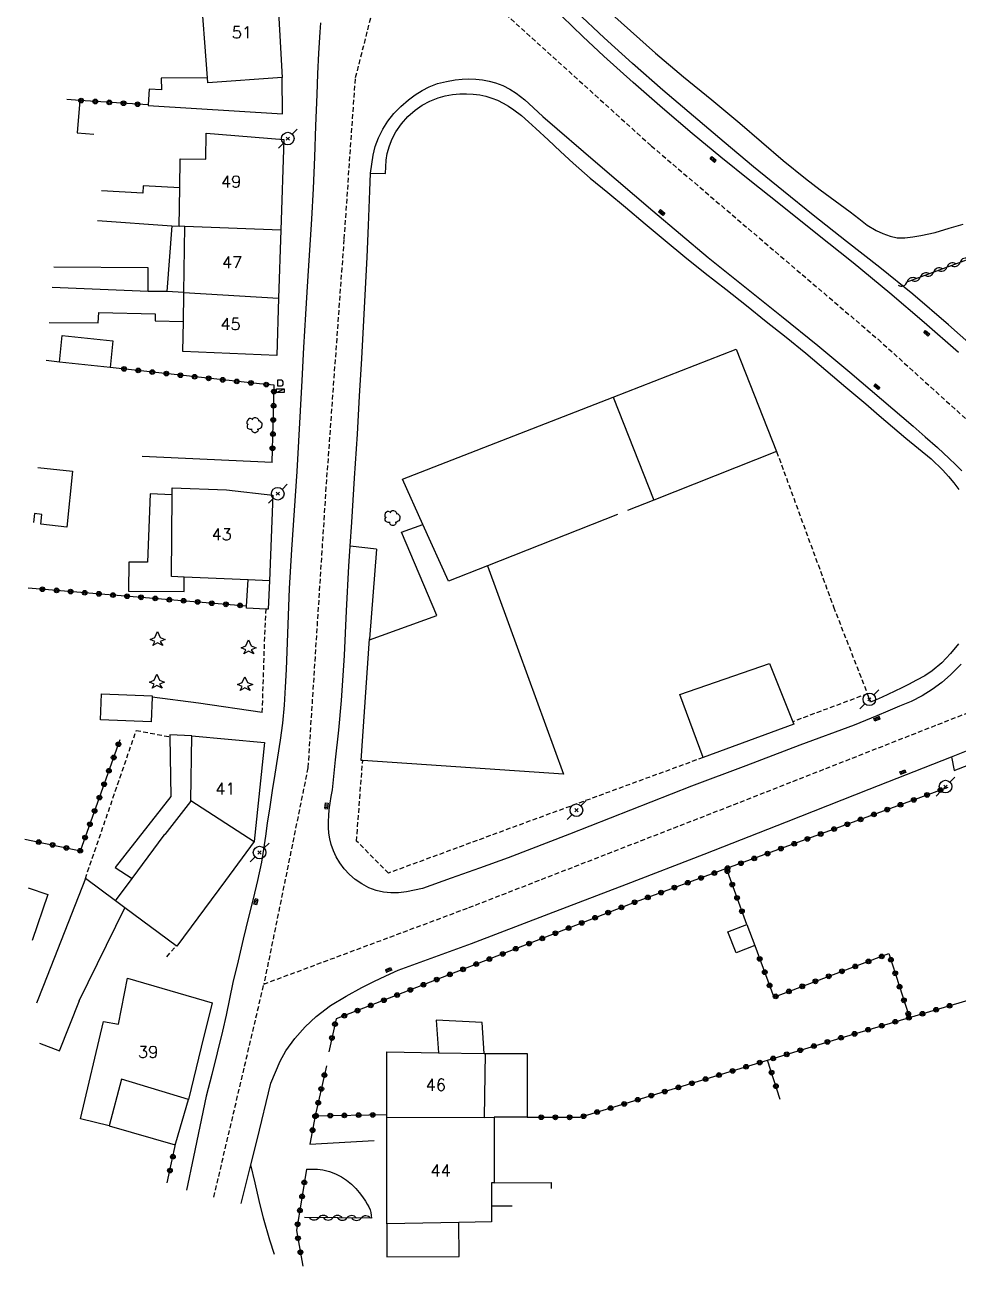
# Model space of a CAD drawing. Header units: millimetres. Extents: x 108000 to 109000, y 127000 to 127777.
# Drawn here: x 108590.2 to 108689, y 127259.4 to 127390.8 of the extents above; entities that cross this region are included whole.
import ezdxf
from ezdxf.enums import TextEntityAlignment as Align

# ---------------------------------------------------------------- set-up
doc = ezdxf.new("R2010")
doc.units = ezdxf.units.MM
doc.linetypes.add('DASHED', pattern=[0.75, 0.5, -0.25])
doc.layers.get('0').update_dxf_attribs({"linetype": 'CONTINUOUS'})
for name, color, linetype in [('W0001', 6, 'DASHED'), ('W0008', 7, 'CONTINUOUS'), ('W0014', 7, 'CONTINUOUS'), ('W0017', 7, 'CONTINUOUS'), ('W0101', 7, 'CONTINUOUS'), ('W0104', 1, 'CONTINUOUS'), ('W0112', 1, 'DASHED'), ('W0300', 7, 'CONTINUOUS'), ('W0303', 7, 'CONTINUOUS'), ('W0310', 3, 'CONTINUOUS'), ('W0323', 7, 'CONTINUOUS'), ('W0330', 7, 'CONTINUOUS'), ('W0401', 7, 'CONTINUOUS'), ('W0438', 7, 'CONTINUOUS'), ('W0473', 7, 'CONTINUOUS'), ('W0991', 7, 'CONTINUOUS'), ('W1102', 7, 'CONTINUOUS')]:
    doc.layers.add(name, color=color, linetype=linetype)
doc.styles.get("Standard").update_dxf_attribs({"font": 'romans.shx', "width": 0.85})

# ---------------------------------------------------------------- blocks, each defined once
blk = doc.blocks.new('T303')
for p, q in [((-0.77, 0), (-0.28, 0.21)), ((-0.28, -0.21), (-0.77, 0)), ((-0.28, 0.21), (0, 0.83)), ((0, 0.83), (0.28, 0.21)), ((0.28, 0.21), (0.83, 0)), ((0.83, 0), (0.28, -0.21)), ((-0.49, -0.63), (-0.28, -0.21)), ((0, -0.35), (-0.49, -0.63)), ((0.56, -0.63), (0, -0.35)), ((0.28, -0.21), (0.56, -0.63))]:
    blk.add_line(p, q)
blk = doc.blocks.new('T473')
for p, q in [((-0.166667, 0.166667), (0.166667, -0.166667)), ((-0.166667, -0.166667), (0.166667, 0.166667)), ((0.500001, 0.500001), (1.000002, 1.000002)), ((-1.000002, -1.000002), (-0.500001, -0.500001))]:
    blk.add_line(p, q)
blk.add_ellipse((0, 0), major_axis=(0.471405, 0.471405), ratio=1, start_param=5.4977871438, end_param=11.780972451)
blk = doc.blocks.new('T300')
for p, q in [((-0.8, 0.51), (-0.86, 0.34)), ((-0.86, 0.34), (-0.86, 0.17)), ((-0.86, 0.17), (-0.74, 0.06)), ((-0.69, 0.63), (-0.8, 0.51)), ((-0.8, -0.06), (-0.74, 0.06)), ((-0.74, 0.06), (-0.69, 0.11)), ((-0.57, 0.69), (-0.69, 0.63)), ((-0.46, 0.69), (-0.57, 0.69)), ((-0.29, 0.63), (-0.46, 0.69)), ((-0.29, 0.63), (-0.17, 0.74)), ((-0.23, 0.57), (-0.29, 0.63)), ((-0.17, 0.74), (-0.06, 0.8)), ((-0.06, 0.8), (0.06, 0.8)), ((0.06, 0.8), (0.23, 0.74)), ((0.23, 0.74), (0.34, 0.63)), ((0.34, 0.63), (0.4, 0.51)), ((0.46, 0.46), (0.34, 0.46)), ((0.4, 0.51), (0.4, 0.46)), ((0.57, 0.4), (0.46, 0.46)), ((0.57, 0.4), (0.69, 0.29)), ((0.69, 0.29), (0.74, 0.17)), ((0.74, 0.06), (0.69, -0.17)), ((0.74, 0.17), (0.74, 0.06)), ((-0.8, -0.17), (-0.8, -0.06)), ((-0.8, -0.23), (-0.8, -0.17)), ((-0.74, -0.34), (-0.8, -0.23)), ((-0.69, -0.4), (-0.74, -0.34)), ((-0.51, -0.46), (-0.69, -0.4)), ((-0.4, -0.46), (-0.51, -0.46)), ((-0.4, -0.46), (-0.34, -0.46)), ((-0.34, -0.46), (-0.34, -0.4)), ((-0.34, -0.51), (-0.34, -0.46)), ((-0.29, -0.63), (-0.34, -0.51)), ((-0.17, -0.74), (-0.29, -0.63)), ((-0.06, -0.8), (-0.17, -0.74)), ((0.06, -0.8), (-0.06, -0.8)), ((0.17, -0.74), (0.06, -0.8)), ((0.23, -0.69), (0.17, -0.74)), ((0.29, -0.46), (0.23, -0.46)), ((0.29, -0.63), (0.23, -0.69)), ((0.46, -0.4), (0.29, -0.46)), ((0.34, -0.51), (0.29, -0.63)), ((0.34, -0.51), (0.34, -0.46)), ((0.57, -0.34), (0.46, -0.4)), ((0.63, -0.29), (0.57, -0.34)), ((0.69, -0.17), (0.63, -0.29))]:
    blk.add_line(p, q)
blk = doc.blocks.new('T401')
for p, q in [((-0.3, 0.3), (0, 0.3)), ((-0.3, -0.25), (-0.3, 0.3)), ((-0.3, 0.15), (0, 0.15)), ((-0.3, 0), (0, 0)), ((0, 0.3), (0, -0.25)), ((-0.3, -0.15), (0, -0.15)), ((-0.3, -0.25), (-0.3, -0.3)), ((-0.3, -0.3), (0, -0.3)), ((0, -0.3), (0, -0.25))]:
    blk.add_line(p, q)
blk = doc.blocks.new('T438')
for p, q in [((-0.4, 0.2), (0.4, 0.2)), ((-0.4, -0.2), (-0.4, 0.2)), ((0.15, 1.1), (-0.3, 1.1)), ((-0.3, 1.1), (-0.3, 0.5)), ((-0.3, 0.5), (0.15, 0.5)), ((0.3, 0.65), (0.3, 0.95)), ((0.4, 0.2), (0.4, -0.2))]:
    blk.add_line(p, q)
at = {"flags": 128}
for points in [[(-0.4, -0.2), (0.4, 0.2)], [(0.4, -0.2), (-0.4, -0.2)]]:
    blk.add_lwpolyline(points, dxfattribs=at)
for centre, major_axis, start_param, end_param in [((0.15, 0.95), (0.106, -0.106), 0.785398, 2.356194), ((0.15, 0.65), (0.106, 0.106), 3.926991, 5.497787)]:
    blk.add_ellipse(centre, major_axis=major_axis, ratio=1, start_param=start_param, end_param=end_param)
blk = doc.blocks.new('t323o')
at = {"color": 0, "linetype": 'Continuous'}
for radius in [0.25, 0.15]:
    blk.add_circle((0, 0), radius, dxfattribs=at)
blk = doc.blocks.new('t310o')
at = {"color": 0, "linetype": 'Continuous'}
for centre, start, end in [((-0.5, 0.38), 216.8699, 323.1304), ((0.5, -0.37), 36.8699, 143.1303)]:
    blk.add_arc(centre, 0.625, start, end, dxfattribs=at)

msp = doc.modelspace()

# ---------------------------------------------------------------- linework, layer by layer
at = {"layer": 'W0001'}
for points in [[(108629.98, 127401.99), (108628.27, 127397.32), (108625.16, 127385.1), (108623.98, 127368.09), (108622.08, 127341.87), (108620.17, 127312.12), (108615.51, 127289.24)], [(108629.98, 127401.99), (108656.54, 127377.99), (108680.55, 127357.51), (108701.62, 127338.43), (108713.61, 127326.26)], [(108615.51, 127289.24), (108637.23, 127297.34), (108664.56, 127307.96), (108695.28, 127320.02), (108713.61, 127326.26)], [(108610.21, 127266.69), (108615.51, 127289.24)]]:
    msp.add_lwpolyline(points, dxfattribs=at)
at = {"layer": 'W0008'}
for points in [[(108624.65, 127335.6), (108624.81, 127338.16), (108625.12, 127342.82), (108625.42, 127347.48), (108625.65, 127351.49), (108625.88, 127355.49), (108626.09, 127359.5), (108626.27, 127362.85), (108626.44, 127366.2), (108626.59, 127369.55), (108626.66, 127371.4), (108626.73, 127373.24), (108626.79, 127375.09)], [(108637.48, 127293.52), (108645.7, 127296.68), (108653.92, 127299.83), (108662.13, 127303.01), (108670.87, 127306.43), (108679.61, 127309.87), (108688.34, 127313.31)]]:
    msp.add_lwpolyline(points, dxfattribs=at)
at = {"layer": 'W0014'}
for points in [[(108689.08, 127356.11), (108685.45, 127359.28), (108681.79, 127362.41), (108677.9, 127365.6), (108673.97, 127368.74), (108670.04, 127371.88), (108666.98, 127374.34), (108663.91, 127376.8), (108660.88, 127379.3), (108657.72, 127381.99), (108654.6, 127384.71), (108651.52, 127387.49), (108649.29, 127389.57), (108647.09, 127391.68)], [(108716.19, 127335.08), (108713.99, 127334.07), (108711.24, 127336.96), (108708.5, 127339.84), (108705.71, 127342.69), (108702.33, 127345.98), (108698.89, 127349.21), (108695.42, 127352.4), (108691.73, 127355.75), (108688.01, 127359.06), (108684.22, 127362.3), (108680.74, 127365.12), (108677.21, 127367.88), (108673.69, 127370.66), (108670.53, 127373.21), (108667.37, 127375.78), (108664.24, 127378.37), (108660.99, 127381.12), (108657.76, 127383.9), (108654.56, 127386.72), (108651.56, 127389.43), (108648.6, 127392.17)], [(108621.52, 127391.01), (108621.43, 127390.02), (108621.29, 127387.82), (108621.2, 127385.62), (108621.11, 127383.42), (108620.98, 127380.11), (108620.86, 127376.8), (108620.72, 127373.49), (108620.54, 127370.22), (108620.33, 127366.94), (108620.13, 127363.67), (108619.92, 127360.16), (108619.71, 127356.65), (108619.51, 127353.14), (108619.34, 127349.93), (108619.18, 127346.72), (108619.01, 127343.51), (108618.73, 127339.38), (108618.42, 127335.25), (108618.17, 127331.12), (108618.07, 127328.26), (108617.99, 127325.41), (108617.87, 127322.55), (108617.77, 127320.66), (108617.65, 127318.77), (108617.48, 127316.88), (108617.24, 127315.07), (108616.96, 127313.26), (108616.67, 127311.45), (108616.4, 127309.73), (108616.14, 127308.01), (108615.87, 127306.29), (108615.67, 127304.91), (108615.47, 127303.53), (108615.24, 127302.15), (108614.83, 127300.2), (108614.36, 127298.25), (108613.89, 127296.31), (108613.33, 127294.01), (108612.77, 127291.71), (108612.23, 127289.4), (108611.86, 127287.68), (108611.5, 127285.96), (108611.13, 127284.24), (108610.57, 127281.95), (108609.98, 127279.67), (108609.41, 127277.38), (108608.72, 127274.17), (108608.07, 127270.94), (108607.3, 127267.4), (108607.3, 127267.4), (108607.3, 127267.4)], [(108626.79, 127375.09), (108626.93, 127376.04), (108627.07, 127377), (108627.3, 127377.92), (108627.66, 127378.85), (108628.1, 127379.76), (108628.63, 127380.6), (108629.28, 127381.42), (108630.02, 127382.17), (108630.82, 127382.85), (108631.52, 127383.38), (108632.26, 127383.86), (108633.03, 127384.26), (108633.91, 127384.58), (108634.84, 127384.81), (108635.77, 127384.97), (108636.49, 127385.05), (108637.22, 127385.09), (108637.94, 127385.07), (108638.65, 127384.99), (108639.35, 127384.86), (108640.03, 127384.67), (108640.8, 127384.37), (108641.54, 127383.99), (108642.24, 127383.56), (108642.7, 127383.22), (108643.15, 127382.86), (108643.58, 127382.48), (108644.07, 127382.03), (108644.56, 127381.56), (108645.04, 127381.1)], [(108626.79, 127375.09), (108628.38, 127375.07), (108628.42, 127375.78), (108628.46, 127376.49), (108628.57, 127377.19), (108628.8, 127377.98), (108629.11, 127378.75), (108629.49, 127379.47), (108630.07, 127380.31), (108630.76, 127381.09), (108631.53, 127381.77), (108632.28, 127382.3), (108633.1, 127382.74), (108633.95, 127383.09), (108634.7, 127383.3), (108635.47, 127383.43), (108636.25, 127383.5), (108636.96, 127383.51), (108637.68, 127383.48), (108638.39, 127383.38), (108639.02, 127383.24), (108639.65, 127383.06), (108640.25, 127382.83), (108640.84, 127382.53), (108641.42, 127382.19), (108641.97, 127381.82), (108642.78, 127381.2), (108643.55, 127380.53), (108644.31, 127379.84), (108645.63, 127378.63), (108646.93, 127377.39), (108648.25, 127376.17), (108650.08, 127374.59), (108651.94, 127373.04), (108653.81, 127371.5), (108655.9, 127369.75), (108657.99, 127367.99), (108660.1, 127366.26), (108662.26, 127364.53), (108664.44, 127362.81), (108666.61, 127361.09), (108668.72, 127359.41), (108670.82, 127357.73), (108672.91, 127356.03), (108675.03, 127354.26), (108677.14, 127352.46), (108679.25, 127350.67), (108680.67, 127349.46), (108682.09, 127348.25), (108683.51, 127347.04), (108684.85, 127345.95), (108686.19, 127344.86), (108687.43, 127343.67), (108688.02, 127343), (108688.58, 127342.3), (108689.12, 127341.59)], [(108645.04, 127381.1), (108650.86, 127376.1), (108656.69, 127371.1), (108662.57, 127366.17), (108666.43, 127363.06), (108670.32, 127359.97), (108674.18, 127356.85), (108677.56, 127354.02), (108680.91, 127351.17), (108684.26, 127348.31), (108685.55, 127347.18), (108686.84, 127346.06), (108688.1, 127344.9), (108688.77, 127344.25), (108689.43, 127343.58)], [(108622.77, 127309.82), (108623.1, 127312.97), (108623.44, 127316.12), (108623.73, 127319.28), (108624.04, 127324.02), (108624.27, 127328.76), (108624.51, 127333.5), (108624.65, 127335.6)], [(108627.42, 127335.29), (108624.65, 127335.6)], [(108627.42, 127335.29), (108626.69, 127325.78)], [(108689.06, 127325.26), (108688.22, 127324.23), (108687.3, 127323.26), (108686.3, 127322.4), (108685.5, 127321.87), (108684.64, 127321.41), (108683.78, 127320.96), (108683.06, 127320.59), (108682.33, 127320.24), (108681.6, 127319.9), (108680.98, 127319.62), (108680.36, 127319.35), (108679.74, 127319.08), (108679.43, 127319.97)], [(108689.36, 127323.13), (108688.24, 127321.99), (108687.3, 127321.17), (108686.29, 127320.42), (108685.24, 127319.75), (108684.06, 127319.15), (108682.83, 127318.65), (108681.59, 127318.15), (108680.41, 127317.65), (108679.22, 127317.16), (108678.03, 127316.67), (108672.28, 127314.52), (108666.54, 127312.36), (108660.8, 127310.19), (108654.33, 127307.66), (108647.86, 127305.1), (108641.37, 127302.62), (108638.35, 127301.52), (108635.33, 127300.44), (108632.3, 127299.36), (108631.45, 127299.18), (108630.6, 127299), (108629.75, 127298.9), (108628.96, 127298.91), (108628.17, 127298.98), (108627.41, 127299.15), (108626.62, 127299.44), (108625.87, 127299.84), (108625.17, 127300.32), (108624.57, 127300.84), (108624.02, 127301.44), (108623.54, 127302.08), (108623.17, 127302.7), (108622.87, 127303.35), (108622.63, 127304.03), (108622.49, 127304.62), (108622.4, 127305.22), (108622.35, 127305.83), (108622.34, 127306.45), (108622.37, 127307.08), (108622.43, 127307.7), (108622.52, 127308.41), (108622.65, 127309.11), (108622.77, 127309.82)], [(108688.34, 127313.31), (108688.6, 127311.85), (108692.35, 127313.3), (108700.72, 127316.55), (108701.86, 127316.99)], [(108688.34, 127313.31), (108690.81, 127314.28)], [(108616.23, 127278.76), (108616.74, 127279.92), (108617.25, 127281.08), (108617.84, 127282.18), (108618.78, 127283.49), (108619.87, 127284.71), (108621.05, 127285.82), (108622.56, 127286.97), (108624.21, 127287.97), (108625.89, 127288.89), (108627.15, 127289.52), (108628.44, 127290.11), (108629.72, 127290.7), (108637.48, 127293.52)], [(108613.11, 127265.99), (108613.11, 127265.99), (108614.14, 127270.09), (108614.78, 127272.74), (108616.23, 127278.76)]]:
    msp.add_lwpolyline(points, dxfattribs=at)
at = {"layer": 'W0017'}
for points in [[(108616.38, 127344.48), (108602.62, 127345.11)], [(108615.34, 127318), (108608.58, 127318.99), (108603.68, 127319.61)], [(108620.38, 127272.3), (108627.18, 127272.69)], [(108616.64, 127260.61), (108616.14, 127262.14), (108615.47, 127264.44), (108615, 127266.32), (108614.57, 127268.2), (108614.14, 127270.09)], [(108620.02, 127269.64), (108620.6, 127269.64), (108621.19, 127269.64), (108621.76, 127269.58), (108622.44, 127269.41), (108623.1, 127269.16), (108623.73, 127268.84), (108624.27, 127268.48), (108624.78, 127268.06), (108625.25, 127267.6), (108625.61, 127267.17), (108625.95, 127266.71), (108626.26, 127266.24), (108626.45, 127265.95), (108626.64, 127265.66), (108626.78, 127265.35), (108626.84, 127265.06), (108626.87, 127264.75), (108626.9, 127264.45)]]:
    msp.add_lwpolyline(points, dxfattribs=at)
at = {"layer": 'W0101'}
for points in [[(108617.46, 127385.23), (108609.56, 127384.66), (108609.52, 127385.19), (108608.81, 127395.05), (108616.88, 127395.36)], [(108616.88, 127395.36), (108617.46, 127385.23)], [(108607.15, 127369.46), (108606.53, 127369.49), (108606.6, 127373.54), (108606.65, 127376.63), (108609.35, 127376.58), (108609.4, 127379.35), (108617.62, 127378.68)], [(108617.62, 127378.68), (108617.31, 127369.08)], [(108607.03, 127362.47), (108607.15, 127369.46)], [(108617.31, 127369.08), (108617.07, 127361.87)], [(108616.87, 127355.8), (108606.92, 127356.22), (108606.98, 127359.38), (108607.03, 127362.33), (108607.03, 127362.47)], [(108617.07, 127361.87), (108616.87, 127355.8)], [(108652.51, 127351.39), (108665.53, 127356.46), (108669.81, 127345.62), (108656.81, 127340.49)], [(108632.35, 127337.9), (108630.19, 127342.7), (108652.51, 127351.39)], [(108616.11, 127331.94), (108613.83, 127332.04), (108607.08, 127332.34), (108605.72, 127332.4), (108605.78, 127341.06), (108605.78, 127341.8), (108611.56, 127341.58), (108616.47, 127341)], [(108616.47, 127341), (108616.11, 127331.94)], [(108656.81, 127340.49), (108654.03, 127339.39)], [(108652.97, 127338.97), (108639.19, 127333.53)], [(108639.19, 127333.53), (108642.46, 127324.54), (108647.23, 127311.45), (108625.97, 127312.91), (108625.81, 127312.92), (108626.69, 127325.78), (108626.68, 127325.68), (108633.82, 127328.28), (108630.09, 127337.08), (108632.35, 127337.9)], [(108607.77, 127308.68), (108607.87, 127315.51), (108615.57, 127314.81)], [(108615.57, 127314.81), (108614.49, 127304.33)], [(108607.77, 127308.68), (108614.49, 127304.33)], [(108607.51, 127277.01), (108600.43, 127279.16), (108599.13, 127274.24), (108596.07, 127274.97), (108598.54, 127285.29), (108600.11, 127284.98), (108601.08, 127289.87), (108610.03, 127287.27)], [(108610.03, 127287.27), (108608.87, 127282.57), (108607.51, 127277.01)], [(108628.54, 127275.1), (108628.53, 127275.09), (108628.53, 127275.42), (108628.54, 127282.05), (108633.99, 127281.97), (108638.85, 127281.89), (108638.95, 127281.89), (108638.85, 127275.13)], [(108638.85, 127275.13), (108638.85, 127275.12), (108639.91, 127275.14), (108639.9, 127268.21), (108639.61, 127268.21), (108639.6, 127265.71), (108639.6, 127264.06), (108636.16, 127264), (108628.52, 127263.86)], [(108628.52, 127263.86), (108628.54, 127275.1)]]:
    msp.add_lwpolyline(points, dxfattribs=at)
at = {"layer": 'W0104'}
for points in [[(108609.52, 127385.19), (108604.64, 127385.17), (108604.65, 127383.91), (108603.36, 127383.99), (108603.25, 127382.33), (108603.25, 127382.27), (108617.48, 127381.38), (108617.46, 127385.23)], [(108596.01, 127382.8), (108595.73, 127379.36), (108597.5, 127379.22)], [(108606.6, 127373.54), (108602.74, 127373.77), (108602.69, 127372.98), (108598.32, 127373.24)], [(108597.89, 127370.08), (108605.76, 127369.54), (108606.53, 127369.49)], [(108605.76, 127369.54), (108605.22, 127362.56), (108603.24, 127362.57)], [(108603.24, 127362.57), (108603.26, 127365.08), (108593.25, 127365.14)], [(108603.24, 127362.57), (108593.08, 127363)], [(108607.03, 127362.47), (108605.22, 127362.56)], [(108592.78, 127359.29), (108597.95, 127359.25), (108598.04, 127360.36), (108604, 127360.2), (108603.98, 127359.46), (108606.98, 127359.38)], [(108591.57, 127343.94), (108595.25, 127343.55), (108594.63, 127337.63)], [(108605.78, 127341.06), (108603.46, 127341.15), (108603.18, 127333.91), (108601.2, 127333.93), (108601.18, 127330.85), (108607.07, 127330.81), (108607.08, 127332.34)], [(108594.63, 127337.63), (108591.88, 127337.92), (108591.99, 127338.97), (108591.22, 127339.05), (108591.12, 127338.12), (108591.11, 127338.12)], [(108616.11, 127331.94), (108615.95, 127328.93), (108615.75, 127328.94), (108613.67, 127329.05), (108613.68, 127329.27), (108613.83, 127332.04)], [(108607.87, 127315.51), (108605.56, 127315.63), (108605.56, 127315.42), (108605.65, 127309.1), (108599.75, 127301.57), (108601.55, 127300.42)], [(108599.79, 127298.04), (108601.55, 127300.42), (108604.94, 127305), (108605.01, 127305.1), (108605.05, 127305.07), (108607.77, 127308.58), (108607.77, 127308.68)], [(108614.49, 127304.33), (108611.45, 127300.21), (108606.29, 127293.24), (108606.21, 127293.3), (108600.78, 127297.31), (108599.79, 127298.04)], [(108590.56, 127299.43), (108592.62, 127298.73), (108590.96, 127293.85)], [(108599.79, 127298.04), (108596.6, 127300.42), (108592.17, 127289.09), (108591.44, 127287.23)], [(108591.75, 127283), (108593.88, 127282.16), (108595.97, 127287.5), (108595.96, 127287.47), (108600.78, 127297.31)], [(108638.85, 127281.89), (108638.64, 127285.18), (108633.76, 127285.43), (108633.99, 127281.97)], [(108638.95, 127281.89), (108643.38, 127281.89), (108643.38, 127275.14), (108639.91, 127275.14)], [(108599.13, 127274.24), (108606.13, 127272.22), (108606.19, 127272.42), (108607.51, 127277.01)], [(108639.9, 127268.21), (108645.95, 127268.23), (108645.95, 127267.58)], [(108641.82, 127265.72), (108639.6, 127265.71)], [(108628.52, 127263.86), (108628.54, 127260.35), (108636.18, 127260.4), (108636.16, 127264)]]:
    msp.add_lwpolyline(points, dxfattribs=at)
for points in [[(108599.22, 127354.54), (108593.85, 127355.09), (108594.14, 127357.9), (108599.51, 127357.35)], [(108662.02, 127313.23), (108659.57, 127319.91), (108669.05, 127323.2), (108671.51, 127317.02), (108671.62, 127316.75)], [(108603.57, 127317), (108598.2, 127317.22), (108598.32, 127319.98), (108603.69, 127319.76), (108603.68, 127319.61)], [(108667.5, 127293.31), (108665.51, 127292.54), (108664.65, 127294.77), (108666.64, 127295.54)]]:
    msp.add_lwpolyline(points, close=True, dxfattribs=at)
at = {"layer": 'W0112'}
for points in [[(108669.81, 127345.62), (108675.84, 127329.17), (108679.43, 127319.97), (108671.51, 127317.02)], [(108615.34, 127318), (108615.61, 127326.24), (108615.75, 127328.94)], [(108596.6, 127300.42), (108601.99, 127316.1), (108605.56, 127315.42)], [(108662.02, 127313.23), (108628.69, 127300.99), (108625.32, 127304.38), (108625.97, 127312.91)], [(108605.22, 127292.14), (108606.21, 127293.3)]]:
    msp.add_lwpolyline(points, dxfattribs=at)
at = {"layer": 'W0310'}
for points in [[(108683.54, 127363.56), (108700.33, 127369.77), (108712.28, 127337.2)], [(108626.9, 127264.45), (108619.81, 127264.53)]]:
    msp.add_lwpolyline(points, dxfattribs=at)
at = {"layer": 'W0323'}
for points in [[(108603.25, 127382.33), (108596.01, 127382.8), (108594.65, 127382.89)], [(108593.85, 127355.09), (108592.46, 127355.25)], [(108615.03, 127352.79), (108599.22, 127354.54)], [(108616.38, 127344.48), (108616.59, 127352.64), (108615.03, 127352.79)], [(108613.68, 127329.27), (108590.56, 127331.17)], [(108590.19, 127304.59), (108596.07, 127303.35), (108600.28, 127315.13)], [(108687.93, 127310.06), (108664.5, 127301.47), (108654.93, 127297.96), (108623.16, 127285.55), (108622.38, 127282.07)], [(108666.64, 127295.54), (108664.5, 127301.47)], [(108667.5, 127293.31), (108669.53, 127287.87), (108681.7, 127292.46), (108683.88, 127285.69)], [(108643.38, 127275.14), (108649.01, 127275.13), (108668.85, 127281.18), (108676.64, 127283.55), (108683.88, 127285.69), (108699.4, 127290.28), (108700.49, 127290.69)], [(108670.2, 127277), (108668.85, 127281.18)], [(108622.14, 127280.6), (108620.95, 127275.29), (108628.53, 127275.42)], [(108620.95, 127275.29), (108620.38, 127272.3)], [(108605.28, 127268.21), (108605.28, 127268.21), (108606.19, 127272.42)], [(108620.02, 127269.64), (108618.97, 127263.13), (108619.65, 127259.37)]]:
    msp.add_lwpolyline(points, dxfattribs=at)
at = {"layer": 'W0330'}
msp.add_lwpolyline([(108651.68, 127392.55), (108654.32, 127390.16), (108657, 127387.8), (108659.95, 127385.3), (108662.94, 127382.85), (108665.92, 127380.39), (108668.22, 127378.43), (108670.52, 127376.46), (108672.86, 127374.55), (108674.42, 127373.35), (108676.01, 127372.17), (108677.6, 127371), (108678.5, 127370.3), (108679.4, 127369.61), (108680.36, 127369.03), (108681.07, 127368.7), (108681.82, 127368.42), (108682.57, 127368.25), (108683.4, 127368.24), (108684.24, 127368.35), (108685.08, 127368.49), (108686.59, 127368.82), (108688.08, 127369.27), (108689.58, 127369.7)], dxfattribs=at)
at = {"layer": 'W1102'}
for points in [[(108617.31, 127369.08), (108607.15, 127369.46)], [(108607.03, 127362.47), (108617.07, 127361.87)], [(108652.51, 127351.39), (108656.81, 127340.49)], [(108635.05, 127331.9), (108632.35, 127337.9)], [(108639.19, 127333.53), (108635.05, 127331.9)], [(108628.54, 127275.1), (108638.85, 127275.13)]]:
    msp.add_lwpolyline(points, dxfattribs=at)

# ---------------------------------------------------------------- block references
at = {"layer": 'W0300'}
for p in [(108614.56, 127348.42), (108629.17, 127338.58)]:
    msp.add_blockref('T300', p, dxfattribs=at)
at = {"layer": 'W0303'}
for p in [(108604.24, 127325.73), (108613.87, 127324.85), (108604.16, 127321.21), (108613.5, 127320.95)]:
    msp.add_blockref('T303', p, dxfattribs=at)
at = {"layer": 'W0310'}
for p, rotation in [((108689.26, 127365.67), 20.29756977223886), ((108686.44, 127364.63), 20.29756977223886), ((108687.85, 127365.15), 20.29756977223886), ((108683.63, 127363.59), 20.29756977223886), ((108685.04, 127364.11), 20.29756977223886), ((108621.31, 127264.51), 179.3535306277201), ((108622.81, 127264.5), 179.3535306277201), ((108624.31, 127264.48), 179.3535306277201), ((108625.81, 127264.46), 179.3535306277201)]:
    msp.add_blockref('t310o', p, dxfattribs=dict(at, rotation=rotation))
at = {"layer": 'W0323'}
for p, rotation in [((108596.15, 127382.79), 176.2857343441746), ((108597.65, 127382.69), 176.2857343441746), ((108599.14, 127382.6), 176.2857343441746), ((108600.64, 127382.5), 176.2857343441746), ((108602.14, 127382.4), 176.2857343441746), ((108600.71, 127354.37), 173.6836748645582), ((108602.2, 127354.21), 173.6836748645582), ((108603.69, 127354.04), 173.6836748645582), ((108605.18, 127353.88), 173.6836748645582), ((108606.67, 127353.71), 173.6836748645582), ((108608.17, 127353.55), 173.6836748645582), ((108609.66, 127353.38), 173.6836748645582), ((108611.15, 127353.22), 173.6836748645582), ((108612.64, 127353.05), 173.6836748645582), ((108614.13, 127352.89), 173.6836748645582), ((108615.76, 127352.72), 174.5076754430762), ((108616.57, 127351.98), 88.52580166161701), ((108616.53, 127350.48), 88.52580166161701), ((108616.5, 127348.98), 88.52580166161701), ((108616.46, 127347.48), 88.52580166161701), ((108616.42, 127345.98), 88.52580166161701), ((108592.05, 127331.05), 175.2970437846279), ((108593.55, 127330.93), 175.2970437846279), ((108595.04, 127330.8), 175.2970437846279), ((108596.53, 127330.68), 175.2970437846279), ((108598.03, 127330.56), 175.2970437846279), ((108599.52, 127330.43), 175.2970437846279), ((108601.02, 127330.31), 175.2970437846279), ((108602.51, 127330.19), 175.2970437846279), ((108604.01, 127330.07), 175.2970437846279), ((108605.5, 127329.94), 175.2970437846279), ((108607, 127329.82), 175.2970437846279), ((108608.49, 127329.7), 175.2970437846279), ((108609.99, 127329.57), 175.2970437846279), ((108611.48, 127329.45), 175.2970437846279), ((108612.98, 127329.33), 175.2970437846279), ((108600.11, 127314.64), 70.3338522814693), ((108599.6, 127313.23), 70.3338522814693), ((108599.1, 127311.82), 70.3338522814693), ((108598.59, 127310.4), 70.3338522814693), ((108687.16, 127309.78), 200.1341478037906), ((108598.09, 127308.99), 70.3338522814693), ((108682.93, 127308.23), 200.1341478037906), ((108684.34, 127308.74), 200.1341478037906), ((108685.75, 127309.26), 200.1341478037906), ((108597.58, 127307.58), 70.3338522814693), ((108680.12, 127307.2), 200.1341478037906), ((108681.52, 127307.71), 200.1341478037906), ((108597.08, 127306.17), 70.3338522814693), ((108675.89, 127305.65), 200.1341478037906), ((108677.3, 127306.16), 200.1341478037906), ((108678.71, 127306.68), 200.1341478037906), ((108591.66, 127304.28), 348.0622931990431), ((108596.57, 127304.75), 70.3338522814693), ((108673.07, 127304.61), 200.1341478037906), ((108674.48, 127305.13), 200.1341478037906), ((108593.13, 127303.97), 348.0622931990431), ((108594.59, 127303.66), 348.0622931990431), ((108596.06, 127303.35), 348.0622931990431), ((108668.85, 127303.06), 200.1341478037906), ((108670.26, 127303.58), 200.1341478037906), ((108671.67, 127304.1), 200.1341478037906), ((108664.62, 127301.52), 200.1341478037906), ((108666.03, 127302.03), 200.1341478037906), ((108667.44, 127302.55), 200.1341478037906), ((108661.81, 127300.48), 200.1415807404803), ((108663.22, 127301), 200.1415807404803), ((108664.6, 127301.18), 109.8433420570894), ((108657.58, 127298.93), 200.1415807404803), ((108658.99, 127299.45), 200.1415807404803), ((108660.4, 127299.97), 200.1415807404803), ((108665.11, 127299.77), 109.8433420570894), ((108654.77, 127297.9), 201.3366148068759), ((108656.17, 127298.42), 200.1415807404803), ((108665.62, 127298.36), 109.8433420570894), ((108650.58, 127296.26), 201.3366148068759), ((108651.97, 127296.81), 201.3366148068759), ((108653.37, 127297.35), 201.3366148068759), ((108666.13, 127296.95), 109.8433420570894), ((108647.78, 127295.17), 201.3366148068759), ((108649.18, 127295.71), 201.3366148068759), ((108644.99, 127294.08), 201.3366148068759), ((108646.38, 127294.62), 201.3366148068759), ((108640.8, 127292.44), 201.3366148068759), ((108642.19, 127292.98), 201.3366148068759), ((108643.59, 127293.53), 201.3366148068759), ((108638, 127291.35), 201.3366148068759), ((108639.4, 127291.89), 201.3366148068759), ((108668.02, 127291.9), 290.4636513798565), ((108678.13, 127291.11), 20.66431570803283), ((108679.54, 127291.64), 20.66431570803283), ((108680.94, 127292.17), 20.66431570803283), ((108681.91, 127291.81), 287.8490186361765), ((108633.81, 127289.71), 201.3366148068759), ((108635.21, 127290.26), 201.3366148068759), ((108636.6, 127290.8), 201.3366148068759), ((108668.55, 127290.5), 290.4636513798565), ((108675.33, 127290.06), 20.66431570803283), ((108676.73, 127290.59), 20.66431570803283), ((108682.37, 127290.38), 287.8490186361765), ((108631.02, 127288.62), 201.3366148068759), ((108632.41, 127289.16), 201.3366148068759), ((108669.07, 127289.09), 290.4636513798565), ((108671.11, 127288.47), 20.66431570803283), ((108672.52, 127289), 20.66431570803283), ((108673.92, 127289.53), 20.66431570803283), ((108682.83, 127288.95), 287.8490186361765), ((108628.22, 127287.53), 201.3366148068759), ((108629.62, 127288.07), 201.3366148068759), ((108669.71, 127287.94), 20.66431570803283), ((108683.29, 127287.52), 287.8490186361765), ((108624.03, 127285.89), 201.3366148068759), ((108625.43, 127286.44), 201.3366148068759), ((108626.82, 127286.98), 201.3366148068759), ((108683.75, 127286.1), 287.8490186361765), ((108685.26, 127286.1), 16.47544697906518), ((108686.7, 127286.52), 16.47544697906518), ((108688.13, 127286.95), 16.47544697906518), ((108623.04, 127285), 257.3666380647289), ((108680.94, 127284.82), 16.46663133483282), ((108682.38, 127285.25), 16.46663133483282), ((108683.82, 127285.67), 16.46663133483282), ((108622.71, 127283.53), 257.3666380647289), ((108675.19, 127283.11), 16.92165938836717), ((108676.63, 127283.55), 16.92165938836717), ((108678.06, 127283.97), 16.46663133483282), ((108679.5, 127284.4), 16.46663133483282), ((108670.89, 127281.8), 16.92165938836717), ((108672.32, 127282.24), 16.92165938836717), ((108673.76, 127282.67), 16.92165938836717), ((108666.58, 127280.49), 16.95853530117163), ((108668.02, 127280.93), 16.95853530117163), ((108669.45, 127281.36), 16.92165938836717), ((108621.92, 127279.6), 257.3684094599834), ((108662.28, 127279.18), 16.95853530117163), ((108663.71, 127279.61), 16.95853530117163), ((108665.15, 127280.05), 16.95853530117163), ((108669.28, 127279.86), 107.9452532298349), ((108621.59, 127278.14), 257.3684094599834), ((108657.97, 127277.86), 16.95853530117163), ((108659.41, 127278.3), 16.95853530117163), ((108660.84, 127278.74), 16.95853530117163), ((108669.74, 127278.43), 107.9452532298349), ((108621.26, 127276.67), 257.3684094599834), ((108653.67, 127276.55), 16.95853530117163), ((108655.1, 127276.99), 16.95853530117163), ((108656.54, 127277.43), 16.95853530117163), ((108620.94, 127275.25), 259.206896879884), ((108621.03, 127275.29), 0.9825489683033661), ((108622.53, 127275.32), 0.9825489683033661), ((108624.03, 127275.34), 0.9825489683033661), ((108625.53, 127275.37), 0.9825489683033661), ((108627.03, 127275.39), 0.9825489683033661), ((108649.36, 127275.24), 16.95853530117163), ((108650.8, 127275.68), 16.95853530117163), ((108652.23, 127276.11), 16.95853530117163), ((108644.88, 127275.14), 359.8982314045658), ((108646.38, 127275.13), 359.8982314045658), ((108647.88, 127275.13), 359.8982314045658), ((108620.66, 127273.77), 259.206896879884), ((108605.87, 127270.95), 77.83220646468286), ((108605.56, 127269.49), 77.83220646468286), ((108619.79, 127268.24), 260.8376529542461), ((108619.56, 127266.76), 260.8376529542461), ((108619.32, 127265.28), 260.8376529542461), ((108619.08, 127263.8), 260.8376529542461), ((108619.12, 127262.32), 280.2152418819938), ((108619.38, 127260.85), 280.2152418819938)]:
    msp.add_blockref('t323o', p, dxfattribs=dict(at, rotation=rotation))
at = {"layer": 'W0401'}
for p, rotation in [((108663.18, 127376.67), 50.47456885410464), ((108657.54, 127370.82), 230.0223470381144), ((108685.81, 127358.26), 48.86999349352856), ((108680.32, 127352.38), 229.6106778764594), ((108680.39, 127317.46), 112.3801250002986), ((108683.23, 127311.54), 291.506617116302), ((108622.29, 127308.08), 352.7756901318573), ((108614.51, 127297.98), 166.3814583898737), ((108628.77, 127290.6), 294.7467564057185)]:
    msp.add_blockref('T401', p, dxfattribs=dict(at, rotation=rotation))
at = {"layer": 'W0438'}
msp.add_blockref('T438', (108617.24, 127352.07), dxfattribs=at)
at = {"layer": 'W0473'}
for p in [(108618.04, 127378.76), (108616.98, 127341.16), (108679.63, 127319.39), (108687.7, 127310.15), (108648.61, 127307.65), (108615.05, 127303.17)]:
    msp.add_blockref('T473', p, dxfattribs=at)

# ---------------------------------------------------------------- texts
at = {"layer": 'W0991'}
for s, p in [('51', (108613.18, 127390.01)), ('49', (108612.04, 127374.21)), ('47', (108612.14, 127365.66)), ('45', (108611.98, 127359.13)), ('43', (108611.03, 127336.87)), ('41', (108611.43, 127309.92)), ('39', (108603.25, 127282.05)), ('46', (108633.72, 127278.57)), ('44', (108634.22, 127269.5))]:
    msp.add_text(s, height=1.25, dxfattribs=at).set_placement(p, align=Align.MIDDLE_CENTER)

doc.saveas('drawing.dxf')
